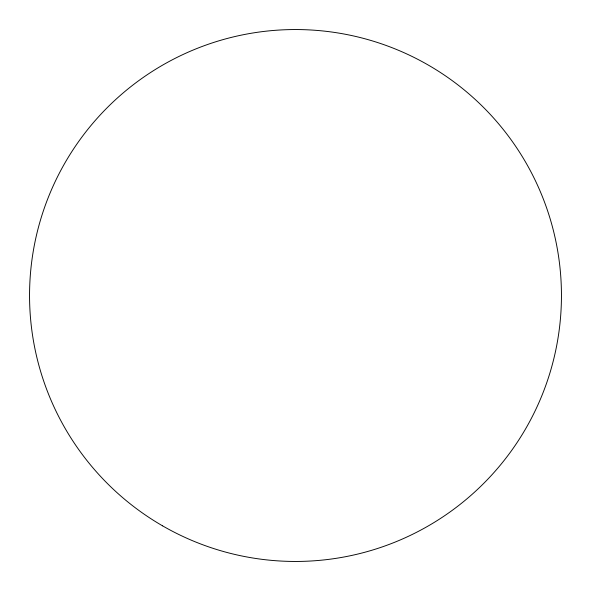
<?xml version="1.0" encoding="UTF-8"?>
<svg xmlns="http://www.w3.org/2000/svg" width="591" height="591" viewBox="0 0 591 591"><rect width="100%" height="100%" fill="white"/><g stroke="black" fill="none" stroke-linecap="round" stroke-linejoin="round"><path stroke-width="0.89" d="M162.525 525.82A265.95 265.95 0 0 0 561.45 295.5A265.95 265.95 0 0 0 162.525 65.18A265.95 265.95 0 0 0 162.525 525.82"/></g></svg>
